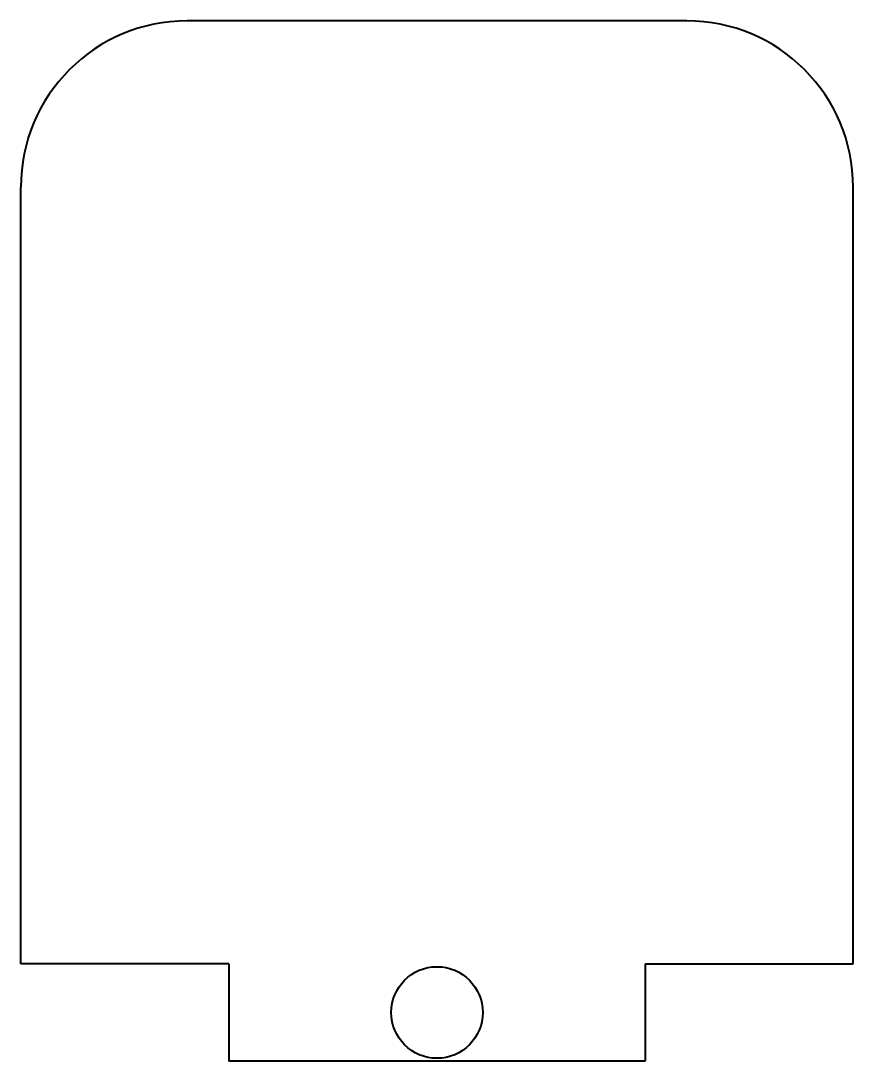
# Model space of a CAD drawing. Header units: inches. Extents: x -0.5 to 0.5, y -0.62 to 0.63.
import ezdxf

# ---------------------------------------------------------------- set-up
doc = ezdxf.new("R2010")
doc.units = ezdxf.units.IN
doc.header["$MEASUREMENT"] = 0
doc.layers.add('Visible', color=7, linetype='Continuous', lineweight=40)

msp = doc.modelspace()

# ---------------------------------------------------------------- linework, layer by layer
at = {"layer": 'Visible'}
for p, q in [((0.3, 0.625), (-0.3, 0.625)), ((-0.5, -0.508), (-0.5, 0.425)), ((0.5, -0.508), (0.5, 0.425)), ((-0.25, -0.508), (-0.5, -0.508)), ((-0.25, -0.508), (-0.25, -0.625)), ((0.25, -0.508), (0.25, -0.625)), ((0.25, -0.508), (0.5, -0.508)), ((0.25, -0.625), (-0.25, -0.625))]:
    msp.add_line(p, q, dxfattribs=at)
msp.add_circle((0, -0.5665), 0.055, dxfattribs=at)
for centre, start, end in [((-0.3, 0.425), 90, 180), ((0.3, 0.425), 0, 90)]:
    msp.add_arc(centre, 0.2, start, end, dxfattribs=at)

doc.saveas('drawing.dxf')
